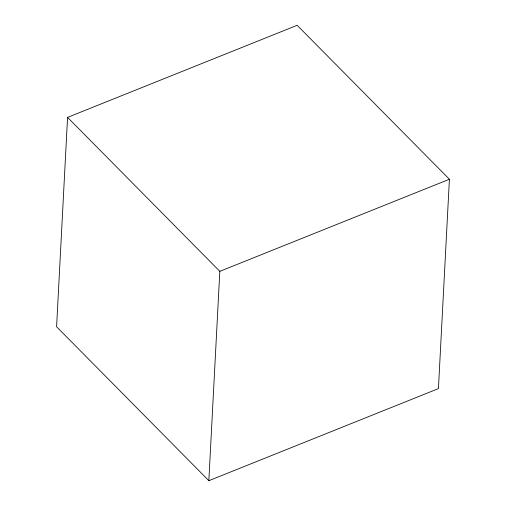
<?xml version="1.0" encoding="UTF-8"?>
<svg xmlns="http://www.w3.org/2000/svg" width="506" height="506" viewBox="0 0 506 506"><rect width="100%" height="100%" fill="white"/><g stroke="black" fill="none" stroke-linecap="round" stroke-linejoin="round"><path stroke-width="0.76" d="M67.564 117.386L56.59 326.75L208.845 480.7L438.436 388.614L449.41 179.25L297.155 25.3L67.564 117.386L219.819 271.342L208.845 480.7M219.819 271.342L449.41 179.25"/></g></svg>
